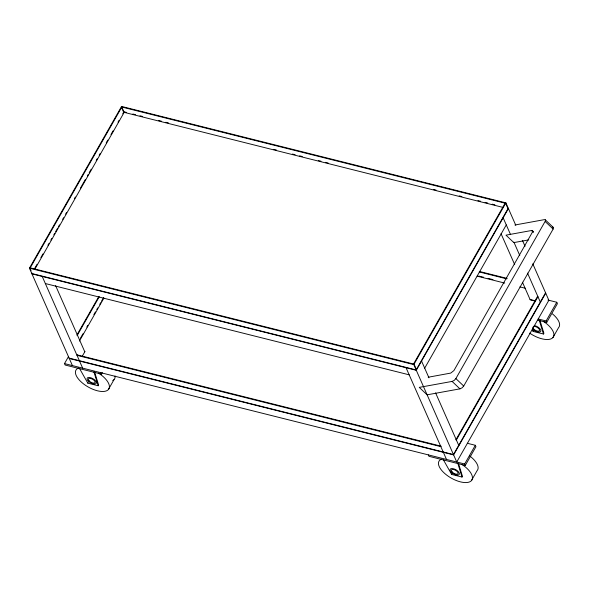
<?xml version="1.0" encoding="UTF-8"?>
<svg xmlns="http://www.w3.org/2000/svg" width="589" height="589" viewBox="0 0 589 589"><rect width="100%" height="100%" fill="white"/><g stroke="black" fill="none" stroke-linecap="round" stroke-linejoin="round"><path stroke-width="0.88" d="M545.245 219.778L553.373 227.501L553.13 229.055L463.72 386.038L462.048 387.849L459.935 388.858L427.113 394.821L419.272 387.378L452.094 381.414L454.207 380.406L455.879 378.594L545.642 220.485L545.245 219.778L544.214 219.675L514.941 224.998M72.41 365.585L29.45 268.179L121.57 106.44L505.907 202.866L515.802 225.307M30.223 267.84L121.82 107.029L124.169 112.359L34.847 269.195M32.064 273.046L31.799 273.51L416.136 369.936L508.255 208.197M34.523 268.731L35.885 266.338M36.143 265.882L37.055 264.292M40.877 257.577L42.945 253.94M47.937 245.186L48.843 243.588M50.86 240.047L51.766 238.449M53.827 234.834L54.733 233.244M55.646 231.646L57.67 228.098M58.576 226.5L59.482 224.91M62.662 219.329L63.568 217.739M65.622 214.131L66.528 212.541M74.457 198.618L75.363 197.02M80.354 188.259L81.267 186.661M81.488 186.271L84.212 181.493M84.441 181.088L85.346 179.49M87.386 175.92L88.291 174.329M89.197 172.739L91.251 169.139M96.243 160.37L97.148 158.78M99.173 155.224L100.078 153.633M106.226 142.84L107.787 140.094M110.96 134.52L113.029 130.891M118.021 122.129L118.926 120.531M122.748 113.824L123.661 112.234L121.305 106.896L505.642 203.33L507.99 208.661M77.019 334.788L98.775 296.584M77.078 335.715L99.283 296.716M102.339 372.572L101.448 374.133L65.129 365.018L64.503 363.597L68.493 356.581M80.465 338.196L81.827 335.811M82.092 335.347L82.997 333.757M86.819 327.042L87.724 325.452M93.872 314.651L95.44 311.905M96.802 309.519L97.708 307.922M99.769 304.307L100.675 302.717M101.58 301.126L103.605 297.563M79.427 341.046L103.907 298.071M82.158 356.426L84.971 351.486M94.601 372.012L98.606 385.022L98.194 385.758L87.813 383.152L88.232 382.423M108.332 389.624L114.016 379.647M413.537 364.017L505.126 203.198M532.795 263.843L548.867 300.272L456.747 462.012L413.787 364.606L505.907 202.866M508.41 208.558L416.29 370.297L31.961 273.863M424.691 368.162L506.282 224.91M528.789 239.878L513.814 242.602L505.973 235.158L531.521 230.513L532.935 231.212L453.928 370.555L450.747 373.087L428.218 377.225M455.857 439.843L537.44 296.591L537.956 296.716L456.365 439.976M545.569 292.807L453.456 454.546L69.119 358.119M545.731 293.167L453.611 454.907L69.274 358.473M458.441 463.3L462.446 476.31L462.026 477.046L451.653 474.439L452.065 473.703M539.899 320.276L543.905 333.286L543.485 334.022L533.111 331.416L533.524 330.687M475.316 445.284L475.941 446.705L465.288 465.42L464.655 463.999L475.316 445.284L467.342 443.281M556.774 302.26L557.4 303.681L546.747 322.397L546.113 320.976L556.774 302.26L547.917 300.037M471.406 480.661L477.09 470.685A18.958 8.614 29.7 0 0 469.713 455.945M552.887 337.607L558.571 327.631A18.958 8.614 29.7 0 0 552.43 313.871M123.918 111.77L126.598 112.44M132.842 114.008L135.514 114.678M139.968 115.797L142.648 116.467M158.699 120.495L161.371 121.165M165.833 122.284L168.506 122.954M273.73 149.356L276.403 150.026M292.461 154.053L295.133 154.73M299.587 155.849L302.267 156.519M318.318 160.547L320.99 161.217M325.452 162.336L328.125 163.006M433.349 189.408L436.022 190.078M459.214 195.894L461.886 196.564M477.937 200.591L480.609 201.261M485.071 202.38L487.744 203.05M492.205 204.169L494.878 204.847M123.661 112.234L503.536 207.542M479.468 271.477L507.107 278.413M479.203 271.941L506.849 278.877M478.695 276.027L483.598 277.257M488.06 278.376L492.964 279.606M477.097 276.153L504.744 283.088M519.903 286.895L525.248 288.235M530.056 299.477L535.372 300.81M535.342 301.119L530.218 299.838L522.458 282.241M538.147 318.973L546.113 320.976M537.882 320.173L546.747 322.397M29.715 267.715L414.045 364.142L416.401 369.48L415.886 369.347M29.45 268.179L413.787 364.606M45.346 283.545L409.178 374.832M64.503 363.597L464.655 463.999M465.288 465.42L428.961 456.306L428.336 454.885M552.637 227.089L553.086 227.221M545.289 221.611L553.13 229.055M531.977 230.476L533.281 231.713M531.521 230.513L533.472 232.39M455.879 378.594L463.72 386.038M452.094 381.414L459.935 388.858M532.228 329.862L533.111 331.416M443.311 459.678L451.653 474.439M79.478 368.39L87.813 383.152M522.45 240.386L525.042 246.254M503.146 217.797L510.538 234.555M513.866 242.094L519.778 255.493M527.53 273.09L540.466 302.407M501.025 233.656L514.698 264.652M421.555 361.05L428.947 377.807M435.595 392.885L458.875 445.659M406.042 367.72L446.499 459.442M100.822 372.712L101.448 374.133M55.602 285.621L84.787 351.802M42.209 276.44L82.659 368.154M30.046 268.474L31.055 270.763M539.215 320.144L543.485 334.022M457.756 463.168L462.026 477.046M93.916 371.88L98.194 385.758M98.437 373.058A18.958 8.614 29.7 0 1 107.75 390.146A18.958 8.614 29.7 0 1 83.734 384.065A18.958 8.614 29.7 0 1 78.602 368.037M115.069 375.973A18.958 8.614 29.7 0 1 112.727 380.612M462.034 464.507A18.958 8.614 29.7 0 1 470.618 481.346A18.958 8.614 29.7 0 1 446.661 475.073A18.958 8.614 29.7 0 1 441.559 459.148M534.238 325.548A5.227 2.378 29.7 0 1 540.282 329.199A5.227 2.378 29.7 0 1 538.876 332.093A5.227 2.378 29.7 0 1 532.596 328.949M543.507 321.454A18.958 8.614 29.7 0 1 552.467 338.005A18.958 8.614 29.7 0 1 529.666 333.124M533.435 326.512A3.777 1.715 29.7 0 1 538.987 328.876A3.777 1.715 29.7 0 1 537.065 331.003A3.777 1.715 29.7 0 1 532.831 327.182M77.277 354.895L77.019 355.358L440.852 446.646L441.117 446.182L77.277 354.895M88.085 380.862A5.227 2.378 29.7 0 0 96.11 383.52A5.227 2.378 29.7 0 0 90.956 377.792A5.227 2.378 29.7 0 0 88.085 380.862M89.094 380.825A3.777 1.715 29.7 0 0 94.888 382.747A3.777 1.715 29.7 0 0 91.17 378.602A3.777 1.715 29.7 0 0 89.094 380.825M451.137 471.973A5.227 2.378 29.7 0 0 459.148 474.594A5.227 2.378 29.7 0 0 453.95 468.866A5.227 2.378 29.7 0 0 451.137 471.973M452.138 471.929A3.777 1.715 29.7 0 0 457.925 473.821A3.777 1.715 29.7 0 0 454.171 469.683A3.777 1.715 29.7 0 0 452.138 471.929"/></g></svg>
